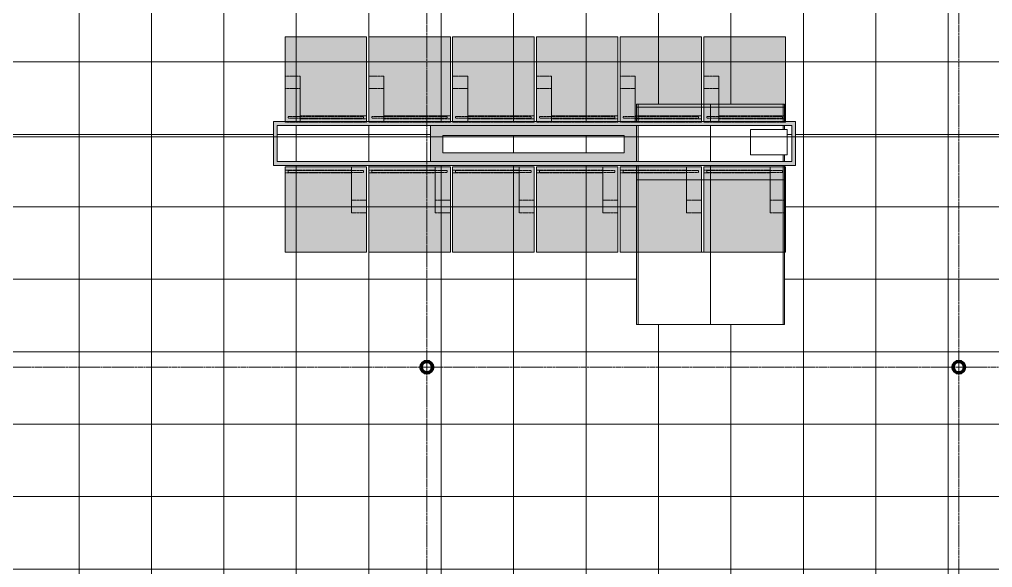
# Model space of a CAD drawing. Header units: inches. Extents: x 12491 to 13453, y 1814 to 2543.
# Drawn here: x 12824.1 to 13146.5, y 2054 to 2235.6 of the extents above; entities that cross this region are included whole.
import ezdxf

# ---------------------------------------------------------------- set-up
doc = ezdxf.new("R2010")
doc.units = ezdxf.units.IN
doc.header["$MEASUREMENT"] = 0
doc.linetypes.add('Dash 1_16_', pattern=[0.125, 0.0625, -0.0625])
doc.linetypes.add('Grid Line 1_2_', pattern=[0.875, 0.5, -0.125, 0.125, -0.125])
for name, color, linetype, lineweight in [('A-CLNG', 13, 'Continuous', 18), ('A-CLNG-PATT', 13, 'Continuous', 18), ('G-ANNO-SYMB', 111, 'Continuous', 9), ('I-WALL', 2, 'Continuous', 18), ('M-EQPM-1', 251, 'Dash 1_16_', 18), ('S-BEAM', 12, 'Continuous', 9), ('S-COLS', 52, 'Continuous', 9), ('S-COLS-1', 52, 'Continuous', 60), ('S-GRID-1', 1, 'Grid Line 1_2_', 9)]:
    doc.layers.add(name, color=color, linetype=linetype, lineweight=lineweight)
doc.layers.add('M-EQPM-3', color=10, linetype='Dash 1_16_', lineweight=18, transparency=1)
pattern_1 = [(45, (0, 0), (-4.7517576, 4.7517576), []), (45, (0, 7.2), (-4.7517576, 4.7517576), [])]

# ---------------------------------------------------------------- blocks, each defined once
blk = doc.blocks.new('_Front Washer - MAH21-907727-REFLECTED CEILING PLAN - 1ST FLOOR')
at = {"layer": 'M-EQPM-3'}
for points in [[(12.86, 13.05), (17.86, 13.05), (17.86, 28.25), (-9.14, 28.25), (-9.14, 26.25), (12.86, 26.25), (12.86, 14.79)], [(17.86, 0), (17.86, 28.25), (-9.14, 28.25), (-9.14, 0), (11.9, 0)]]:
    blk.add_hatch(color=256, dxfattribs=at).paths.add_polyline_path(points, flags=0)
at = {"layer": 'M-EQPM-1'}
for p, q in [((-9.14, 28.25), (17.86, 28.25)), ((-9.14, 26.25), (-9.14, 28.25)), ((-9.14, 27.16), (-9.14, 28.25)), ((-9.14, 28.25), (12.86, 28.25)), ((17.86, 28.25), (-9.14, 28.25)), ((-9.14, 28.25), (-9.14, 0)), ((-9.14, 0), (-9.14, 28.25)), ((-9.14, 28.25), (17.86, 28.25)), ((-9.14, 26.25), (-9.14, 27.16)), ((-9.14, 27.16), (12.86, 27.16)), ((12.86, 26.25), (-9.14, 26.25)), ((-8.14, 26.37), (-8.14, 27.03)), ((-8.14, 27.03), (16.86, 27.03)), ((16.86, 26.37), (-8.14, 26.37)), ((12.86, 17.19), (12.86, 28.25)), ((12.86, 28.25), (12.86, 27.16)), ((17.86, 28.25), (12.86, 28.25)), ((12.86, 27.16), (12.86, 26.25)), ((12.86, 26.25), (12.86, 13.05)), ((16.86, 27.03), (16.86, 26.37)), ((17.86, 28.25), (17.86, 17.19)), ((17.86, 13.05), (17.86, 28.25)), ((17.86, 0), (17.86, 28.25)), ((17.86, 28.25), (17.86, 0)), ((12.86, 13.05), (12.86, 17.19)), ((12.86, 17.19), (17.86, 17.19)), ((17.86, 17.19), (17.86, 13.05)), ((12.86, 13.05), (17.86, 13.05)), ((-9.14, 0), (17.86, 0)), ((17.86, 0), (-9.14, 0))]:
    blk.add_line(p, q, dxfattribs=at)
blk = doc.blocks.new('_Front Washer - MAH21-V2-REFLECTED CEILING PLAN - 1ST FLOOR')
at = {"layer": 'M-EQPM-3'}
for points in [[(-3.18, 28.25), (-9.14, 28.25), (-9.14, 0), (17.86, 0), (17.86, 28.25), (9.96, 28.25)], [(9.96, 28.12), (-9.14, 28.12), (-9.14, 26.25), (12.86, 26.25), (12.86, 13.05), (17.86, 13.05), (17.86, 28.12), (16.52, 28.12)]]:
    blk.add_hatch(color=256, dxfattribs=at).paths.add_polyline_path(points, flags=0)
at = {"layer": 'M-EQPM-1'}
for p, q in [((-9.14, 0), (-9.14, 28.25)), ((-9.14, 28.25), (17.86, 28.25)), ((-9.14, 26.25), (-9.14, 28.12)), ((-9.14, 27.16), (-9.14, 28.12)), ((-9.14, 28.12), (-9.14, 0)), ((-9.14, 26.25), (-9.14, 27.16)), ((-9.14, 27.16), (12.86, 27.16)), ((12.86, 26.25), (-9.14, 26.25)), ((-8.14, 26.37), (-8.14, 27.03)), ((-8.14, 27.03), (16.86, 27.03)), ((16.86, 26.37), (-8.14, 26.37)), ((12.86, 17.19), (12.86, 28.12)), ((12.86, 28.12), (12.86, 27.16)), ((12.86, 27.16), (12.86, 26.25)), ((12.86, 26.25), (12.86, 13.05)), ((16.86, 27.03), (16.86, 26.37)), ((17.86, 28.25), (17.86, 0)), ((17.86, 28.12), (17.86, 17.19)), ((17.86, 13.05), (17.86, 28.12)), ((17.86, 0), (17.86, 28.12)), ((12.86, 13.05), (12.86, 17.19)), ((12.86, 17.19), (17.86, 17.19)), ((17.86, 17.19), (17.86, 13.05)), ((12.86, 13.05), (17.86, 13.05)), ((-9.14, 0), (17.86, 0)), ((17.86, 0), (-9.14, 0))]:
    blk.add_line(p, q, dxfattribs=at)
blk = doc.blocks.new('Plumbing Bulkhead - EX_ BULKHEAD 4-964323-REFLECTED CEILING PLAN - 1ST FLOOR')
at = {"layer": 'S-BEAM'}
h = blk.add_hatch(color=256, dxfattribs=at)
h.paths.add_polyline_path([(173, 14.5), (0, 14.5), (0, 0), (173, 0), (173, 14.33)], flags=0)
h.paths.add_polyline_path([(171.75, 13.25), (171.75, 1.25), (1.25, 1.25), (1.25, 13.25), (171.1, 13.25)], flags=0)
for p, q in [((0, 14.5), (0, 0)), ((0, 14.5), (173, 14.5)), ((171.75, 13.25), (1.25, 13.25)), ((1.25, 13.25), (1.25, 1.25)), ((171.75, 1.25), (171.75, 13.25)), ((173, 0), (173, 14.5)), ((2.77, 2.62), (2.77, 11)), ((2.77, 11), (14.92, 11)), ((14.92, 11), (14.92, 2.62)), ((1.25, 1.25), (171.75, 1.25)), ((14.92, 2.62), (2.77, 2.62)), ((173, 0), (0, 0))]:
    blk.add_line(p, q, dxfattribs=at)

msp = doc.modelspace()

# ---------------------------------------------------------------- hatches: boundary and pattern name
at = {"layer": 'A-CLNG-PATT'}
h = msp.add_hatch(dxfattribs=at)
h.set_pattern_fill('FP_4', color=256, style=0, pattern_type=2)
h.set_pattern_definition([(0, (12963.812, 2149.463), (0, -24), []), (270, (12963.812, 2149.463), (-24, -1e-15), [])])
h.paths.add_polyline_path([(12680.82, 1957.46), (12827.13, 1957.46), (12827.13, 2029.46), (13270.88, 2029.46), (13270.88, 2019.71), (13311.56, 2019.71), (13311.56, 2276.46), (12959.09, 2276.46), (12959.09, 2276.34), (12946.2, 2276.34), (12946.2, 2274.74), (12633.82, 2274.74), (12633.82, 2228.09), (12616.06, 2228.09), (12616.06, 2148.24), (12633.82, 2148.24), (12633.82, 2107.27), (12616.06, 2107.27), (12616.06, 1957.46), (12667.26, 1957.46)], flags=0)
h.paths.add_polyline_path([(12831.25, 1957.46), (13311.56, 1957.46), (13311.56, 2015.59), (13266.75, 2015.59), (13266.75, 2025.34), (12831.25, 2025.34), (12831.25, 1959.84)], flags=0)
h.paths.add_polyline_path([(13205.77, 2080.66), (13198.43, 2080.66), (13198.43, 2234.66), (13212.93, 2234.66), (13212.93, 2080.66), (13209.06, 2080.66)], flags=0)
h.paths.add_polyline_path([(13199.68, 2081.91), (13211.68, 2081.91), (13211.68, 2098.56), (13199.68, 2098.56), (13199.68, 2083.8)], flags=0)
h.paths.add_polyline_path([(13205.77, 2083.43), (13201.93, 2083.43), (13201.93, 2095.58), (13210.31, 2095.58), (13210.31, 2083.43), (13209.06, 2083.43)], flags=0)
h.paths.add_polyline_path([(13202.56, 2102.69), (13208.81, 2102.69), (13208.81, 2124.61), (13202.56, 2124.61), (13202.56, 2107.34)], flags=0)
h.paths.add_polyline_path([(12959.06, 2118.41), (12958.62, 2118.41), (12957.8, 2118.81), (12957.26, 2119.49), (12957.06, 2120.36), (12957.28, 2121.26), (12957.82, 2121.93), (12958.62, 2122.31), (12959.51, 2122.31), (12960.32, 2121.91), (12960.86, 2121.23), (12961.06, 2120.36), (12960.84, 2119.47), (12960.31, 2118.8), (12959.51, 2118.41), (12959.43, 2118.41)], flags=0)
h.paths.add_polyline_path([(12782.12, 2118.41), (12781.3, 2118.81), (12780.76, 2119.49), (12780.56, 2120.36), (12780.78, 2121.26), (12781.17, 2121.74), (12758.75, 2121.74), (12758.75, 2122.36), (12681.31, 2122.36), (12681.31, 2152.36), (12758.75, 2152.36), (12758.75, 2152.99), (12789.87, 2152.99), (12789.87, 2152.36), (12819.31, 2152.36), (12819.31, 2122.36), (12789.87, 2122.36), (12789.87, 2121.74), (12783.96, 2121.74), (12784.36, 2121.23), (12784.56, 2120.36), (12784.34, 2119.47), (12783.81, 2118.8), (12783.01, 2118.41), (12782.56, 2118.41)], flags=0)
h.paths.add_polyline_path([(13135.76, 2118.41), (13134.87, 2118.41), (13134.05, 2118.81), (13133.51, 2119.49), (13133.31, 2120.36), (13133.53, 2121.26), (13134.07, 2121.93), (13134.87, 2122.31), (13135.76, 2122.31), (13136.57, 2121.91), (13137.11, 2121.23), (13137.31, 2120.36), (13137.09, 2119.47), (13136.56, 2118.8), (13136.09, 2118.57)], flags=0)
h.paths.add_polyline_path([(12782.56, 2118.57), (12783.46, 2118.81), (12784.12, 2119.49), (12784.35, 2120.36), (12784.11, 2121.26), (12783.63, 2121.74), (12781.49, 2121.74), (12781.01, 2121.23), (12780.77, 2120.36), (12781.01, 2119.47), (12781.67, 2118.81), (12782.12, 2118.69)], flags=0)
h.paths.add_polyline_path([(12959.06, 2118.57), (12959.96, 2118.81), (12960.62, 2119.49), (12960.85, 2120.36), (12960.61, 2121.26), (12959.96, 2121.91), (12959.06, 2122.15), (12958.17, 2121.91), (12957.51, 2121.23), (12957.27, 2120.36), (12957.51, 2119.47), (12958.17, 2118.81), (12958.62, 2118.69)], flags=0)
h.paths.add_polyline_path([(13135.31, 2118.57), (13136.21, 2118.81), (13136.87, 2119.49), (13137.1, 2120.36), (13136.86, 2121.26), (13136.21, 2121.91), (13135.31, 2122.15), (13134.42, 2121.91), (13133.76, 2121.23), (13133.52, 2120.36), (13133.76, 2119.47), (13134.42, 2118.81), (13134.87, 2118.69)], flags=0)
h.paths.add_polyline_path([(12742.65, 2123.61), (12758.75, 2123.61), (12758.75, 2151.11), (12682.56, 2151.11), (12682.56, 2123.61), (12739.37, 2123.61)], flags=0)
h.paths.add_polyline_path([(12818.06, 2123.61), (12818.06, 2151.11), (12789.87, 2151.11), (12789.87, 2123.61), (12814.91, 2123.61)], flags=0)
h.paths.add_polyline_path([(12772.21, 2125.86), (12785.75, 2125.86), (12785.75, 2148.86), (12762.87, 2148.86), (12762.87, 2125.86), (12768.93, 2125.86)], flags=0)
h.paths.add_polyline_path([(12808.34, 2125.86), (12804.39, 2125.86), (12804.39, 2149.74), (12816.54, 2149.74), (12816.54, 2125.86), (12811.63, 2125.86)], flags=0)
h.paths.add_polyline_path([(13199.68, 2128.73), (13211.68, 2128.73), (13211.68, 2233.41), (13199.68, 2233.41), (13199.68, 2130.88)], flags=0)
h.paths.add_polyline_path([(13077.56, 2134.46), (13028.56, 2134.46), (13028.56, 2187.2), (12908.27, 2187.2), (12908.27, 2201.7), (13028.56, 2201.7), (13028.56, 2207.46), (13077.56, 2207.46), (13077.56, 2201.7), (13081.27, 2201.7), (13081.27, 2187.2), (13077.56, 2187.2), (13077.56, 2154.42)], flags=0)
h.paths.add_polyline_path([(12926.59, 2188.45), (12960.27, 2188.45), (12960.27, 2200.45), (12909.52, 2200.45), (12909.52, 2188.45), (12920.02, 2188.45)], flags=0)
h.paths.add_polyline_path([(13077.56, 2188.45), (13080.02, 2188.45), (13080.02, 2200.45), (13077.56, 2200.45), (13077.56, 2199.08), (13078.49, 2199.08), (13078.49, 2190.7), (13077.56, 2190.7)], flags=0)
h.paths.add_polyline_path([(13011.98, 2191.33), (13024.44, 2191.33), (13024.44, 2197.08), (12964.39, 2197.08), (12964.39, 2191.33), (13005.42, 2191.33)], flags=0)
h = msp.add_hatch(dxfattribs=at)
h.set_pattern_fill('FP_1', color=256, style=0, pattern_type=2)
h.set_pattern_definition([(90, (13053.062, 2158.463), (24, -1e-15), []), (0, (13053.062, 2158.463), (0, -24), [])])
h.paths.add_polyline_path([(13028.56, 2134.46), (13077.56, 2134.46), (13077.56, 2187.2), (13028.56, 2187.2), (13028.56, 2154.42)], flags=0)
h.paths.add_polyline_path([(13066.34, 2188.45), (13077.56, 2188.45), (13077.56, 2190.7), (13066.34, 2190.7), (13066.34, 2199.08), (13077.56, 2199.08), (13077.56, 2200.45), (13028.56, 2200.45), (13028.56, 2188.45), (13064.54, 2188.45)], flags=0)
h.paths.add_polyline_path([(13051.17, 2201.7), (13077.56, 2201.7), (13077.56, 2207.46), (13028.56, 2207.46), (13028.56, 2201.7), (13050.86, 2201.7)], flags=0)
at = {"layer": 'I-WALL'}
for points in [[(12960.79, 2188.45), (12964.39, 2188.45), (12964.39, 2200.45), (12960.27, 2200.45), (12960.27, 2188.45)], [(12964.39, 2197.08), (13024.44, 2197.08), (13024.44, 2200.45), (12964.39, 2200.45)], [(13024.44, 2191.33), (13028.56, 2191.33), (13028.56, 2200.45), (13024.44, 2200.45), (13024.44, 2192.08)], [(13027.31, 2188.45), (13028.56, 2188.45), (13028.56, 2191.33), (12964.39, 2191.33), (12964.39, 2188.45), (13025.12, 2188.45)]]:
    msp.add_hatch(color=256, dxfattribs=at).paths.add_polyline_path(points, flags=0)
at = {"layer": 'S-COLS'}
h = msp.add_hatch(dxfattribs=at)
h.set_pattern_fill('FP_6', color=256, style=0, pattern_type=2)
h.set_pattern_definition(pattern_1)
h.paths.add_polyline_path([(12959.43, 2118.41), (12959.51, 2118.41), (12960.31, 2118.8), (12960.86, 2119.49), (12961.06, 2120.36), (12960.86, 2121.23), (12960.31, 2121.93), (12959.51, 2122.31), (12958.62, 2122.31), (12957.82, 2121.93), (12957.26, 2121.23), (12957.06, 2120.36), (12957.26, 2119.49), (12957.82, 2118.8), (12958.62, 2118.41)], flags=0)
h.paths.add_polyline_path([(12959.06, 2118.57), (12958.17, 2118.81), (12957.51, 2119.47), (12957.27, 2120.36), (12957.51, 2121.26), (12958.17, 2121.91), (12959.06, 2122.15), (12959.96, 2121.91), (12960.61, 2121.26), (12960.85, 2120.36), (12960.61, 2119.47), (12959.96, 2118.81), (12959.43, 2118.67)], flags=0)
h = msp.add_hatch(dxfattribs=at)
h.set_pattern_fill('FP_6', color=256, style=0, pattern_type=2)
h.set_pattern_definition(pattern_1)
h.paths.add_polyline_path([(13135.76, 2118.41), (13136.56, 2118.8), (13137.11, 2119.49), (13137.31, 2120.36), (13137.11, 2121.23), (13136.56, 2121.93), (13135.76, 2122.31), (13134.87, 2122.31), (13134.07, 2121.93), (13133.51, 2121.23), (13133.31, 2120.36), (13133.51, 2119.49), (13134.07, 2118.8), (13134.87, 2118.41)], flags=0)
h.paths.add_polyline_path([(13135.31, 2118.57), (13134.42, 2118.81), (13133.76, 2119.47), (13133.52, 2120.36), (13133.76, 2121.26), (13134.42, 2121.91), (13135.31, 2122.15), (13136.21, 2121.91), (13136.86, 2121.26), (13137.1, 2120.36), (13136.86, 2119.47), (13136.21, 2118.81)], flags=0)

# ---------------------------------------------------------------- linework, layer by layer
at = {"layer": 'A-CLNG'}
for p, q in [((13028.56, 2201.7), (13028.56, 2207.46)), ((13028.56, 2207.46), (13077.56, 2207.46)), ((13077.56, 2207.46), (13077.56, 2201.7)), ((13077.56, 2200.45), (13077.56, 2199.08)), ((13077.56, 2190.7), (13077.56, 2188.45)), ((13028.56, 2134.46), (13028.56, 2187.2)), ((13077.56, 2187.2), (13077.56, 2134.46)), ((13077.56, 2134.46), (13028.56, 2134.46))]:
    msp.add_line(p, q, dxfattribs=at)
at = {"layer": 'G-ANNO-SYMB'}
msp.add_line((13379.82, 2196.71), (12539.02, 2196.71), dxfattribs=at)
at = {"layer": 'I-WALL'}
for p, q in [((12960.27, 2200.45), (12960.27, 2188.45)), ((13028.56, 2188.45), (13028.56, 2200.45)), ((12964.39, 2197.08), (13024.44, 2197.08)), ((12964.39, 2191.33), (12964.39, 2197.08)), ((13024.44, 2197.08), (13024.44, 2191.33)), ((13024.44, 2191.33), (12964.39, 2191.33))]:
    msp.add_line(p, q, dxfattribs=at)
at = {"layer": 'S-COLS-1'}
for centre, radius, start, end in [((12959.06, 2120.36), 2, 0, 180), ((12959.06, 2120.36), 1.79, 0, 180), ((13135.31, 2120.36), 2, 0, 180), ((13135.31, 2120.36), 1.79, 0, 180), ((12959.06, 2120.36), 2, 180, 0), ((12959.06, 2120.36), 1.79, 180, 0), ((13135.31, 2120.36), 2, 180, 0), ((13135.31, 2120.36), 1.79, 180, 0)]:
    msp.add_arc(centre, radius, start, end, dxfattribs=at)
at = {"layer": 'S-GRID-1'}
for p, q in [((12959.06, 1849.93), (12959.06, 2518.33)), ((13135.31, 1849.93), (13135.31, 2518.33)), ((12490.65, 2120.36), (13428.19, 2120.36))]:
    msp.add_line(p, q, dxfattribs=at)

# ---------------------------------------------------------------- block references
at = {"layer": 'M-EQPM-1', "rotation": 180}
for p in [(12929.97, 2229.83), (12957.72, 2229.83), (12985.47, 2229.83), (13013.22, 2229.83), (13040.97, 2229.83), (13068.72, 2229.83)]:
    msp.add_blockref('_Front Washer - MAH21-V2-REFLECTED CEILING PLAN - 1ST FLOOR', p, dxfattribs=at)
at = {"layer": 'M-EQPM-1'}
for p in [(12921.25, 2158.45), (12949, 2158.45), (12976.75, 2158.45), (13004.5, 2158.45), (13032.25, 2158.45), (13060, 2158.45)]:
    msp.add_blockref('_Front Washer - MAH21-907727-REFLECTED CEILING PLAN - 1ST FLOOR', p, dxfattribs=at)
at = {"layer": 'S-BEAM', "rotation": 180}
msp.add_blockref('Plumbing Bulkhead - EX_ BULKHEAD 4-964323-REFLECTED CEILING PLAN - 1ST FLOOR', (13081.27, 2201.7), dxfattribs=at)

doc.saveas('drawing.dxf')
